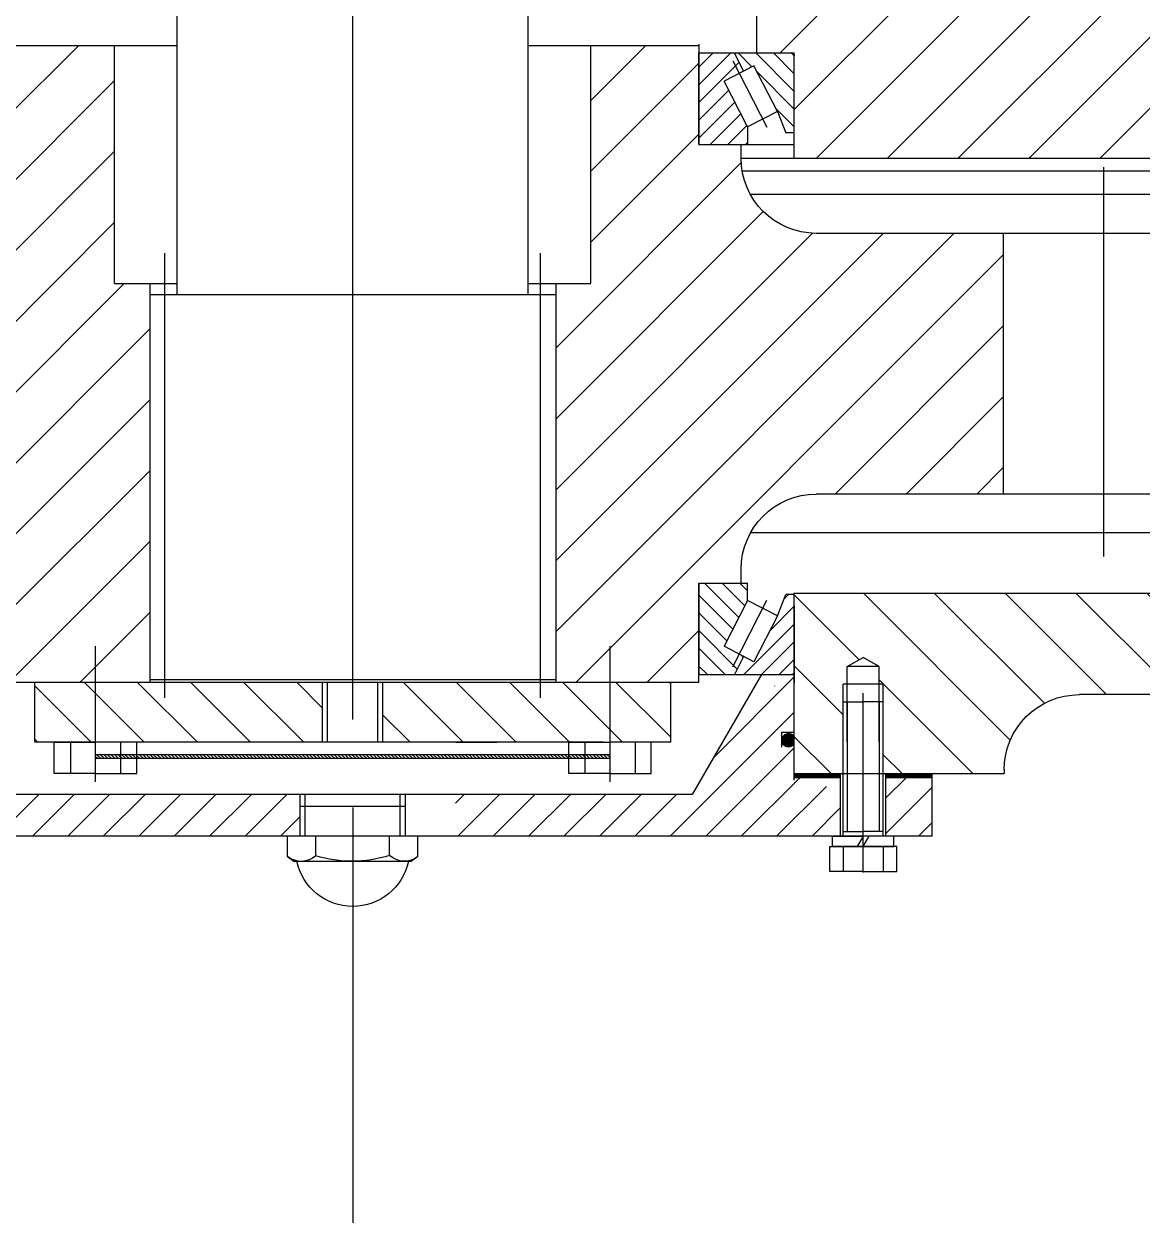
# Model space of a CAD drawing. Header units: millimetres. Extents: x 0 to 21000, y 0 to 14850.
# Drawn here: x 4794.6 to 5240.9, y 8903.9 to 9379.2 of the extents above; entities that cross this region are included whole.
import ezdxf

# ---------------------------------------------------------------- set-up
doc = ezdxf.new("R2010")
doc.units = ezdxf.units.MM
doc.header["$LTSCALE"] = 500
doc.linetypes.add('G', pattern=[2, 1.25, -0.25, 0.25, -0.25])
for name, color, linetype in [('01', 7, 'Continuous'), ('02', 1, 'Continuous'), ('05', 4, 'G')]:
    doc.layers.add(name, color=color, linetype=linetype)
pattern_1 = [(135, (-7977.256415393404, 11116.50903330596), (-14.14213562373095, -14.14213562373095), [])]

# ---------------------------------------------------------------- blocks, each defined once
blk = doc.blocks.new('FDSDSDFG')
at = {"layer": '02'}
h = blk.add_hatch(dxfattribs=at)
h.set_pattern_fill('_USER', color=256, scale=10, angle=135, style=0, pattern_type=0)
h.set_pattern_definition([(135, (-7977.256415393404, 11116.50903330596), (-7.071067811865476, -7.071067811865474), [])])
h.paths.add_polyline_path([(-3150.189921875713, 15263.45816760521), (-3153.389921875798, 15263.45816760521), (-3168.689921875713, 15263.45816760521), (-3168.689921875713, 15239.95816760521), (-3150.189921875713, 15239.95816760522)])
h.paths.add_polyline_path([(-3099.007530556351, 15263.45816760521), (-3132.189921875713, 15263.45816760521), (-3132.189921875713, 15239.95816760521), (-3113.68992187571, 15239.95816760522), (-3113.68992187571, 15227.97676185025), (-3108.689921875713, 15227.97676185025), (-3108.689921875713, 15221.97676185025), (-3113.68992187571, 15221.97676185025), (-3113.68992187571, 15198.9701676052), (-3100.609611518299, 15198.9701676052), (-3092.909554755977, 15212.30705713871)])
h.paths.add_polyline_path([(-3099.007530556351, 15263.45816760521), (-3092.909554755977, 15212.30705713871), (-3073.004763106968, 15246.78316758886), (-2958.477421875712, 15246.78316758886), (-2958.477421875712, 15251.45816760521), (-2958.477421875712, 15263.45816760521)])
h.paths.add_polyline_path([(-2833.940497453939, 15263.45816760521), (-2897.177576326038, 15263.45816760521), (-2896.305762394531, 15246.78316758886), (-2836.362888829197, 15246.78316758886)])
h.paths.add_polyline_path([(-2742.764921875711, 15263.45816760521), (-2745.964921875799, 15263.45816760521), (-2833.940497453936, 15263.45816760521), (-2836.362888829197, 15246.78316758886), (-2801.950080644448, 15246.78316758886), (-2774.345232233125, 15198.9701676052), (-2761.264921875711, 15198.9701676052), (-2761.264921875711, 15202.3181676052), (-2761.264921875711, 15221.97676185025), (-2766.264921875711, 15221.97676185025), (-2766.264921875711, 15226.80176184597), (-2765.695206119526, 15226.80176184597, -0.3982353469468645), (-2762.03350364717, 15227.35665212382), (-2761.264921875711, 15228.27626923113), (-2761.264921875711, 15239.95816760523), (-2751.501625744073, 15239.95816760523), (-2742.764921875711, 15250.41173629132)])
h.paths.add_polyline_path([(-2706.264921875711, 15263.45816760521), (-2724.764921875711, 15263.45816760521), (-2724.764921875711, 15239.95816760523), (-2706.264921875711, 15239.95816760523)])
h.paths.add_polyline_path([(-3025.164777732469, 15239.99175198283), (-3009.993778616641, 15239.99175198283), (-3009.993778616641, 15259.68405967514), (-3025.164777732469, 15259.68405967514)], flags=25)
h.paths.add_polyline_path([(-2770.089155990689, 15217.10596174157), (-2754.918156874861, 15217.10596174157), (-2754.918156874861, 15236.79826943388), (-2770.089155990689, 15236.79826943388)], flags=24)
h.paths.add_polyline_path([(-2724.292052913097, 15230.1141505112), (-2709.121053797273, 15230.1141505112), (-2709.121053797273, 15249.80645820351), (-2724.292052913097, 15249.80645820351)], flags=9)
at = {"layer": '02', "linetype": 'Continuous'}
h = blk.add_hatch(dxfattribs=at)
h.set_pattern_fill('_USER', color=1, scale=20, angle=44.99999999999999, style=0, pattern_type=0)
h.set_pattern_definition([(44.99999999999999, (-7977.256415393404, 11116.50903330596), (-14.14213562373095, 14.14213562373095), [])])
h.paths.add_polyline_path([(-3658.477421875712, 15146.63316760949, -0.4142135623731035), (-3638.477421875712, 15166.63316760949), (-3615.339921875711, 15166.63316760949), (-3615.339921875711, 15227.0785266625), (-3633.958915575033, 15238.45816760521), (-3635.977421875654, 15238.45816760521), (-3635.977421875654, 15209.38316757532), (-3635.977421875712, 15203.45816759314), (-3637.577421875711, 15203.45816759314), (-3637.577421875711, 15196.45816759314), (-3643.977421875712, 15192.76312587033), (-3650.377421875713, 15196.45816759314), (-3650.37742187571, 15203.45816759314), (-3651.977421875712, 15203.45816759314), (-3651.977421875712, 15236.45816759314), (-3651.977421875716, 15238.45816760521), (-3673.977421875712, 15238.45816760521), (-3686.585853259297, 15238.45816760521), (-3708.970022671059, 15176.95816759314), (-3708.970022671059, 15042.9581676052, -0.4142135623731047), (-3718.970022671059, 15032.9581676052), (-3723.970022671059, 15032.9581676052), (-3723.970022671059, 15014.14169736304), (-3658.477421875712, 14986.87013887144)])
h.paths.add_polyline_path([(-3723.970022671059, 15014.14169736304), (-3723.970022671059, 14983.4581676052), (-3701.162582380031, 14983.4581676052), (-3688.655183175379, 14983.4581676052), (-3688.655183175379, 14999.43636119938)])
h.paths.add_polyline_path([(-3247.460564495599, 15166.4581676052), (-3247.460564495599, 15238.45816760521), (-3365.977421875654, 15238.45816760521), (-3365.977421875654, 15209.38316757532), (-3365.977421875712, 15203.45816759314), (-3367.577421875711, 15203.45816759314), (-3367.577421875711, 15196.45816759314), (-3373.977421875712, 15192.76312587033), (-3380.377421875713, 15196.45816759314), (-3380.377421875713, 15203.45816759314), (-3381.977421875712, 15203.45816759314), (-3381.977421875712, 15236.45816759314), (-3381.977421875716, 15238.45816760521), (-3386.486290658868, 15238.45816760521), (-3402.614921875713, 15201.58225146279), (-3402.614921875713, 15166.4581676052)])
h.paths.add_polyline_path([(-3113.689921875713, 15166.4581676052), (-3113.689921875713, 15238.45816760521), (-3133.189921875655, 15238.45816760521), (-3133.189921875655, 15209.88316757532), (-3133.189921875713, 15202.78316758886), (-3134.789921875712, 15202.78316758886), (-3134.789921875712, 15195.78316758886), (-3141.189921875713, 15192.08812586605), (-3147.589921875711, 15195.78316758886), (-3147.589921875711, 15202.78316758886), (-3149.189921875713, 15202.78316758886), (-3149.189921875713, 15225.78316758886), (-3149.189921875732, 15238.45816760521), (-3247.460564495599, 15238.45816760521), (-3247.460564495599, 15166.4581676052)])
h.paths.add_polyline_path([(-2512.172514510163, 15166.4581676052), (-2476.982536349547, 15206.9581676052), (-2647.477421875712, 15206.9581676052, -0.414213562373094), (-2677.477421875712, 15236.9581676052), (-2677.477421875712, 15238.45816760521), (-2725.764921875652, 15238.45816760521), (-2725.764921875652, 15209.88316757532), (-2725.764921875711, 15202.78316758886), (-2727.364921875713, 15202.78316758886), (-2727.364921875713, 15195.78316758886), (-2733.764921875711, 15192.08812586605), (-2740.164921875712, 15195.78316758886), (-2740.164921875712, 15202.78316758886), (-2741.764921875711, 15202.78316758886), (-2741.764921875711, 15225.78316758886), (-2741.764921875729, 15238.45816760521), (-2752.755269948862, 15238.45816760521), (-2761.264921875711, 15228.27626923113), (-2761.264921875711, 15166.4581676052)])
h.paths.add_polyline_path([(-2394.977421875712, 15126.4581676052), (-2394.977421875708, 15060.44189656204), (-2354.977421875712, 15097.03373607941), (-2354.977421875712, 15126.9581676052, 0.4142135623730999), (-2434.977421875712, 15206.9581676052), (-2476.982536349547, 15206.9581676052), (-2512.172514510159, 15166.4581676052), (-2434.977421875712, 15166.4581676052, -0.4142135623730916)])
h.paths.add_polyline_path([(-2354.977421875712, 15062.9581676052), (-2354.977421875712, 15097.03373607941), (-2394.977421875708, 15060.44189656204), (-2394.977421875708, 14997.9581676052), (-2353.50242187571, 14997.9581676052), (-2353.502421875713, 14983.4581676052), (-2338.488118832458, 14983.4581676052), (-2301.977421875752, 15007.66241859152), (-2301.977421875752, 15032.9581676052), (-2305.577421875947, 15032.9581676052), (-2324.977421875712, 15032.9581676052, -0.4142135623730951)])
h.paths.add_polyline_path([(-2338.488118832458, 14983.4581676052), (-2301.977421875752, 14983.4581676052), (-2301.977421875752, 15007.66241859152)])
h.paths.add_polyline_path([(-3619.739769515567, 15216.34097312608), (-3604.568770399739, 15216.34097312608), (-3604.568770399739, 15236.03328081839), (-3619.739769515567, 15236.03328081839)], flags=9)
h.paths.add_polyline_path([(-3689.519457590904, 15095.22578242959), (-3674.348458475077, 15095.22578242959), (-3674.348458475077, 15114.9180901219), (-3689.519457590904, 15114.9180901219)], flags=24)
h.paths.add_polyline_path([(-2724.292052913097, 15230.1141505112), (-2709.121053797273, 15230.1141505112), (-2709.121053797273, 15249.80645820351), (-2724.292052913097, 15249.80645820351)], flags=9)
h.paths.add_polyline_path([(-2770.089155990689, 15217.10596174157), (-2754.918156874861, 15217.10596174157), (-2754.918156874861, 15236.79826943388), (-2770.089155990689, 15236.79826943388)], flags=9)
h.paths.add_polyline_path([(-2351.274706512013, 14970.58698063079), (-2336.103707396185, 14970.58698063079), (-2336.103707396185, 14990.2792883231), (-2351.274706512013, 14990.2792883231)], flags=9)
at = {"layer": '02'}
h = blk.add_hatch(dxfattribs=at)
h.set_pattern_fill('_USER', color=256, scale=0.1, angle=44.99999999999999, style=0, pattern_type=0)
h.set_pattern_definition([(44.99999999999999, (-7977.256415393404, 11115.33403330168), (-0.07071067811865474, 0.07071067811865477), [])])
h.paths.add_polyline_path([(-2742.764921875711, 15239.95816760523), (-2761.264921875707, 15239.95816760523), (-2761.264921875707, 15238.45816760521), (-2742.764921875711, 15238.45816760521)])
h.paths.add_polyline_path([(-2706.264921875711, 15239.95816760523), (-2724.764921875711, 15239.95816760523), (-2724.764921875711, 15238.45816760521), (-2706.264921875711, 15238.45816760521)])
at = {"layer": '02', "ltscale": 0.8}
h = blk.add_hatch(dxfattribs=at)
h.set_pattern_fill('_USER', color=256, angle=44.99999999999999, style=0, pattern_type=0)
h.set_pattern_definition([(44.99999999999999, (-29399.64767339718, 10570.53518903123), (-0.7071067811865474, 0.7071067811865477), [])])
h.paths.add_polyline_path([(-3030.153578005822, 15232.50431950331), (-3040.153578005953, 15232.50431950331), (-3040.153578005953, 15230.93609362715), (-3030.153578005822, 15230.93609362715)])
h.paths.add_polyline_path([(-3023.678578005802, 15232.50431950331), (-3030.153578005826, 15232.50431950331), (-3030.153578005818, 15230.93609362715), (-3023.678578005802, 15230.93609362715)])
h.paths.add_polyline_path([(-2937.477421875708, 15232.50431950331), (-3023.678578005798, 15232.50431950331), (-3023.678578005798, 15230.93609362715), (-2937.477421875712, 15230.93609362715)])
h.paths.add_polyline_path([(-2851.276265745622, 15232.50431950331), (-2937.477421875712, 15232.50431950331), (-2937.477421875708, 15230.93609362715), (-2851.276265745615, 15230.93609362715)])
h.paths.add_polyline_path([(-2844.801265745609, 15232.50431950331), (-2851.276265745619, 15232.50431950331), (-2851.276265745622, 15230.93609362715), (-2844.801265745606, 15230.93609362715)])
h.paths.add_polyline_path([(-2834.801265745467, 15232.50431950331), (-2844.801265745606, 15232.50431950331), (-2844.801265745598, 15230.93609362715), (-2834.801265745467, 15230.93609362715)])
at = {"layer": '02'}
h = blk.add_hatch(dxfattribs=at)
h.set_pattern_fill('_USER', color=256, scale=0.1, angle=44.99999999999999, style=0, pattern_type=0)
h.set_pattern_definition([(44.99999999999999, (-7977.256415393404, 11116.50903330596), (-0.07071067811865474, 0.07071067811865477), [])])
h.paths.add_polyline_path([(-2761.264921875711, 15226.53669586877, 3.592885455690662), (-2761.264921875711, 15223.75341760307)])
h = blk.add_hatch(dxfattribs=at)
h.set_pattern_fill('_USER', color=256, scale=15, angle=44.99999999999999, style=0, pattern_type=0)
h.set_pattern_definition([(44.99999999999999, (-7977.256415393404, 11116.50903330596), (-10.60660171779821, 10.60660171779822), [])])
h.paths.add_polyline_path([(-3064.382922682478, 15201.9581676052), (-3040.153578005953, 15201.9581676052), (-3040.153578005953, 15225.9581676052), (-3056.628578006104, 15225.9581676052), (-3064.382922682478, 15225.9581676052)])
h.paths.add_polyline_path([(-2949.477421875712, 15201.9581676052), (-2949.477421875712, 15225.9581676052), (-3040.153578005953, 15225.9581676052), (-3040.153578005953, 15201.9581676052)])
h.paths.add_polyline_path([(-2834.801265745471, 15225.9581676052), (-2851.276265745622, 15225.9581676052), (-2895.216975282598, 15225.9581676052), (-2893.962190614795, 15201.9581676052), (-2834.801265745471, 15201.9581676052)])
h.paths.add_polyline_path([(-2893.962190614795, 15201.9581676052), (-2895.216975282598, 15225.9581676052), (-2896.385360957389, 15225.9581676052), (-2925.477421875712, 15225.9581676052), (-2925.477421875712, 15201.9581676052)])
h.paths.add_polyline_path([(-2810.571921068946, 15201.9581676052), (-2810.571921068946, 15225.9581676052), (-2834.801265745471, 15225.9581676052), (-2834.801265745471, 15201.9581676052)])
h = blk.add_hatch(dxfattribs=at)
h.set_pattern_fill('_USER', color=256, scale=20, angle=135, style=0, pattern_type=0)
h.set_pattern_definition(pattern_1)
h.paths.add_polyline_path([(-3277.239407773628, 15126.95816760521), (-3363.977421875712, 15126.95816760521, -0.4142135623728647), (-3378.977421875712, 15141.9581676052), (-3422.477421875712, 15141.9581676052), (-3422.477421875712, 15007.9581676052), (-3378.977421875716, 15007.9581676052, -0.4142135623733092), (-3363.977421875716, 15022.95816760521), (-3277.239407773628, 15022.95816760521)])
h.paths.add_polyline_path([(-3018.477421875712, 15201.9581676052), (-3075.589921875708, 15201.9581676052), (-3075.589921875708, 15162.4581676052), (-3092.477421875712, 15162.4581676052), (-3092.477421875712, 15156.9581676052, -0.4142135623730673), (-3122.477421875712, 15126.95816760521), (-3197.239407773628, 15126.95816760521), (-3197.239407773628, 15022.95816760521), (-3122.477421875712, 15022.95816760521, -0.4142135623730898), (-3092.477421875712, 14992.95816760521), (-3092.477421875712, 14987.4581676052), (-3075.589921875711, 14987.4581676052), (-3075.589921875711, 14983.9701676052), (-3075.589921875708, 14947.9581676052), (-3032.477421875712, 14947.9581676052), (-3032.477421875712, 15042.9581676052), (-3018.477421875712, 15042.9581676052)])
h.paths.add_polyline_path([(-2677.715435977796, 15126.9581676052), (-2752.477421875712, 15126.9581676052, -0.414213562373094), (-2782.477421875712, 15156.9581676052), (-2782.477421875712, 15162.4581676052), (-2799.364921875709, 15162.4581676052), (-2799.364921875709, 15198.9701676052), (-2799.364921875709, 15201.9581676052), (-2856.477421875712, 15201.9581676052), (-2856.477421875712, 15042.9581676052), (-2842.477421875712, 15042.9581676052), (-2842.477421875712, 14947.9581676052), (-2799.364921875709, 14947.9581676052), (-2799.364921875709, 14987.4581676052), (-2782.477421875712, 14987.4581676052), (-2782.477421875712, 14992.9581676052, -0.4142135623730941), (-2752.477421875712, 15022.9581676052), (-2677.715435977796, 15022.9581676052)])
h.paths.add_polyline_path([(-2448.708678191648, 15142.4581676052), (-2495.985757525148, 15142.4581676052, -0.4240125356311736), (-2510.977421875712, 15126.9581676052), (-2597.715435977796, 15126.9581676052), (-2597.715435977796, 15022.9581676052), (-2510.977421875708, 15022.9581676052, -0.424012535631208), (-2495.985757525144, 15007.4581676052), (-2452.896050352079, 15007.4581676052), (-2448.708678191648, 15011.28875885755)])
h.paths.add_polyline_path([(-2565.618779533452, 15055.03234881888), (-2565.618779533452, 15094.88398639152), (-2529.618779533452, 15094.88398639152), (-2529.618779533452, 15055.03234881888)], flags=24)
h.paths.add_polyline_path([(-2573.153087201179, 15095.34050284774), (-2557.982088085351, 15095.34050284774), (-2557.982088085351, 15115.03281054004), (-2573.153087201179, 15115.03281054004)], flags=24)
at = {"layer": '02', "ltscale": 0.8}
h = blk.add_hatch(dxfattribs=at)
h.set_pattern_fill('_USER', color=256, scale=5, angle=44.99999999999999, style=0, pattern_type=0)
h.set_pattern_definition([(225, (-6953.286614734627, 20225.54924687293), (3.535533905932737, -3.535533905932738), [])])
h.paths.add_polyline_path([(-2799.364921875709, 15162.4581676052), (-2779.885739840254, 15162.4581676052), (-2779.885739840254, 15169.43541535151), (-2789.269169277995, 15187.69250437052), (-2781.473142256764, 15191.69935723585), (-2785.068527973752, 15198.9701676052), (-2799.364921875705, 15198.9701676052)])
h = blk.add_hatch(dxfattribs=at)
h.set_pattern_fill('_USER', color=256, scale=5, angle=135, style=0, pattern_type=0)
h.set_pattern_definition([(314.9999999999999, (-6953.286614734627, 20225.54924687293), (3.535533905932738, 3.535533905932737), [])])
h.paths.add_polyline_path([(-2767.966480761355, 15175.5614481709), (-2764.677316699126, 15167.0021676052), (-2761.264921875711, 15167.0021676052), (-2761.264921875707, 15197.8181676052, 0.4142135623730951), (-2762.416921875709, 15198.9701676052), (-2785.068527973752, 15198.9701676052), (-2781.473142256764, 15191.69935723585), (-2777.349910199096, 15193.81853718991)])
at = {"layer": '02'}
h = blk.add_hatch(dxfattribs=at)
h.set_pattern_fill('_USER', color=256, scale=20, angle=135, style=0, pattern_type=0)
h.set_pattern_definition(pattern_1)
h.paths.add_polyline_path([(-2300.477421875887, 14982.9581676052), (-2337.985236254488, 14982.9581676052), (-2337.985236254488, 14976.9581676052), (-2341.985236254481, 14976.9581676052, -0.04371584273154108), (-2342.481089760317, 14976.9581676052), (-2345.985236254488, 14976.9581676052), (-2345.985236254488, 14982.9581676052), (-2353.50242187571, 14982.9581676052), (-2353.50242187571, 14992.9581676052), (-2761.264921875711, 14992.9581676052), (-2761.264921875711, 14950.9461676052), (-2776.264921875711, 14950.9461676052), (-2776.264921875711, 14917.9581676052), (-2342.376195399513, 14917.9581676052), (-2300.477421875887, 14940.8431093548)])
h.paths.add_polyline_path([(-2247.477421875712, 14969.79149640124), (-2280.477421875617, 14951.76702899508), (-2280.477421875617, 14923.9581676052), (-2266.852421875712, 14923.9581676052), (-2266.852421875712, 14908.9581676052), (-2247.477421875712, 14908.9581676052)])
h.paths.add_polyline_path([(-2247.477421875712, 14969.79149640124), (-2247.477421875712, 14982.9581676052), (-2280.477421875621, 14982.9581676052), (-2280.477421875617, 14951.76702899508)])
h.paths.add_polyline_path([(-3098.689921875713, 14950.9461676052), (-3113.689921875713, 14950.9461676052), (-3113.689921875717, 14992.9581676052), (-3402.614921875713, 14992.9581676052), (-3402.614921875713, 14933.28316760092), (-3422.369021467115, 14933.28316760092), (-3422.369021467115, 14917.9581676052), (-3098.689921875713, 14917.9581676052)])
h.paths.add_polyline_path([(-2565.392509609272, 14893.43276023485), (-2565.392509609272, 14940.07159780748), (-2529.392509609272, 14940.07159780748), (-2529.392509609272, 14893.43276023485)], flags=9)
h.paths.add_polyline_path([(-2716.75548387635, 14907.0837676052), (-2716.75548387635, 14937.7485676052), (-2680.75548387635, 14937.7485676052), (-2680.75548387635, 14907.0837676052)], flags=9)
h.paths.add_polyline_path([(-2499.886293614829, 14961.86260553938), (-2484.715294499001, 14961.86260553938), (-2484.715294499001, 14981.55491323168), (-2499.886293614829, 14981.55491323168)], flags=24)
h.paths.add_polyline_path([(-2351.274706512013, 14970.58698063079), (-2336.103707396185, 14970.58698063079), (-2336.103707396185, 14990.2792883231), (-2351.274706512013, 14990.2792883231)], flags=24)
at = {"layer": '02', "ltscale": 0.8}
h = blk.add_hatch(dxfattribs=at)
h.set_pattern_fill('_USER', color=256, scale=5, angle=44.99999999999999, style=0, pattern_type=0)
h.set_pattern_definition([(135, (-6953.286614734629, 9924.367088337478), (3.535533905932738, 3.535533905932737), [])])
h.paths.add_polyline_path([(-2799.364921875709, 14987.4581676052), (-2779.885739840254, 14987.4581676052), (-2779.885739840254, 14980.48091985889), (-2789.269169277995, 14962.22383083988), (-2781.473142256764, 14958.21697797455), (-2785.068527973752, 14950.9461676052), (-2799.364921875705, 14950.9461676052)])
h = blk.add_hatch(dxfattribs=at)
h.set_pattern_fill('_USER', color=256, scale=5, angle=135, style=0, pattern_type=0)
h.set_pattern_definition([(44.99999999999999, (-6953.286614734629, 9924.367088337478), (3.535533905932737, -3.535533905932738), [])])
h.paths.add_polyline_path([(-2767.966480761355, 14974.3548870395), (-2764.677316699126, 14982.9141676052), (-2761.264921875711, 14982.9141676052), (-2761.264921875707, 14952.0981676052, -0.4142135623730951), (-2762.416921875709, 14950.9461676052), (-2785.068527973752, 14950.9461676052), (-2781.473142256764, 14958.21697797455), (-2777.349910199096, 14956.0977980205)])
at = {"layer": '01', "ltscale": 0.8}
for p, q in [((-2733.764921875711, 15277.55816760528), (-2747.139921875747, 15277.55816760528)), ((-2747.139921875747, 15277.55816760528), (-2747.139921875747, 15267.55816760511)), ((-2741.764921875769, 15267.55816760511), (-2741.764921875769, 15277.55816760528)), ((-2733.764921875711, 15277.55816760528), (-2720.389921875681, 15277.55816760528)), ((-2725.764921875656, 15267.55816760511), (-2725.764921875656, 15277.55816760528)), ((-2720.389921875681, 15277.55816760528), (-2720.389921875681, 15267.55816760511)), ((-2747.139921875747, 15267.55816760511), (-2733.764921875711, 15267.55816760511)), ((-2733.764921875711, 15267.55816760511), (-2745.964921875799, 15267.55816760511)), ((-2745.964921875799, 15267.55816760511), (-2745.964921875799, 15263.45816760521)), ((-2733.764921875711, 15263.45816760521), (-2736.132057979237, 15267.55816760511)), ((-2733.764921875711, 15267.55816760511), (-2731.397785772187, 15263.45816760521)), ((-2720.389921875681, 15267.55816760511), (-2733.764921875711, 15267.55816760511)), ((-2733.764921875711, 15267.55816760511), (-2721.564921875626, 15267.55816760511)), ((-2721.564921875626, 15267.55816760511), (-2721.564921875626, 15263.45816760521)), ((-2706.264921875711, 15263.45816760521), (-3168.689921875713, 15263.45816760521)), ((-2745.964921875799, 15263.45816760521), (-2733.764921875711, 15263.45816760521)), ((-2742.764921875711, 15263.45816760521), (-2742.764921875711, 15238.45816760521)), ((-2741.764921875769, 15263.45816760521), (-2741.764921875769, 15209.88316757532)), ((-2741.764921875769, 15261.55816760516), (-2733.764921875711, 15261.55816760516)), ((-2721.564921875626, 15263.45816760521), (-2733.764921875711, 15263.45816760521)), ((-2725.764921875656, 15261.55816760516), (-2733.764921875711, 15261.55816760516)), ((-2725.764921875652, 15263.45816760521), (-2725.764921875652, 15209.88316757532)), ((-2724.764921875711, 15263.45816760521), (-2724.764921875711, 15238.45816760521)), ((-2706.264921875711, 15263.45816760521), (-2706.264921875711, 15238.45816760521)), ((-2801.950080644452, 15246.78316758886), (-3073.004763106968, 15246.78316758886)), ((-2774.345232233125, 15198.9701676052), (-2801.950080644448, 15246.78316758886)), ((-3056.628578006104, 15238.45816760546), (-3056.628578006104, 15225.9581676052)), ((-3040.153578005953, 15238.45816760546), (-3056.628578006104, 15238.45816760546)), ((-3050.153578006084, 15225.9581676052), (-3050.153578006084, 15238.45816760546)), ((-3040.153578005953, 15238.45816760546), (-3023.678578005802, 15238.45816760546)), ((-3030.153578005822, 15225.9581676052), (-3030.153578005822, 15238.45816760546)), ((-3023.678578005802, 15238.45816760546), (-3023.678578005802, 15225.9581676052)), ((-2834.801265745471, 15238.45816760546), (-2851.276265745622, 15238.45816760546)), ((-2851.276265745622, 15238.45816760546), (-2851.276265745622, 15225.9581676052)), ((-2844.801265745602, 15225.9581676052), (-2844.801265745602, 15238.45816760546)), ((-2834.801265745471, 15238.45816760546), (-2818.32626574532, 15238.45816760546)), ((-2824.80126574534, 15225.9581676052), (-2824.80126574534, 15238.45816760546)), ((-2818.32626574532, 15238.45816760546), (-2818.32626574532, 15225.9581676052)), ((-2834.801265745471, 15232.50431950331), (-3040.153578005949, 15232.50431950331)), ((-2677.477421875712, 15235.78316758885), (-2677.477421875712, 15235.78316760093)), ((-2834.801265745471, 15230.93609362715), (-3040.153578005949, 15230.93609362715)), ((-2766.264921875711, 15227.97676185025), (-2766.264921875711, 15221.97676185025)), ((-2837.477421875712, 15225.9581676052), (-3064.382922682475, 15225.9581676052)), ((-3064.382922682478, 15225.9581676052), (-3064.382922682478, 15201.9581676052)), ((-3056.628578006104, 15225.9581676052), (-3040.153578005953, 15225.9581676052)), ((-3023.678578005802, 15225.9581676052), (-3040.153578005953, 15225.9581676052)), ((-2896.385360957389, 15225.9581676052), (-2879.910360957238, 15225.9581676052)), ((-2863.435360957086, 15225.9581676052), (-2879.910360957238, 15225.9581676052)), ((-2851.276265745622, 15225.9581676052), (-2834.801265745471, 15225.9581676052)), ((-2810.571921068942, 15225.9581676052), (-2834.801265745471, 15225.9581676052)), ((-2810.571921068946, 15225.9581676052), (-2810.571921068946, 15201.9581676052)), ((-2761.264921875711, 15226.80176184597), (-2766.264921875711, 15226.80176184597)), ((-2740.164921875712, 15225.78316758886), (-2740.164921875712, 15195.78316758886)), ((-2727.364921875713, 15225.78316758886), (-2727.364921875713, 15195.78316758886)), ((-2766.264921875711, 15221.97676185025), (-2761.264921875711, 15221.97676185025)), ((-2741.764921875769, 15209.88316757532), (-2733.764921875711, 15209.88316757532)), ((-2725.764921875652, 15209.88316757532), (-2733.764921875711, 15209.88316757532)), ((-2434.577421875711, 15206.9581676052), (-2647.477421875712, 15206.9581676052)), ((-3075.589921875711, 15201.9581676052), (-2799.364921875713, 15201.9581676052)), ((-3018.477421875712, 15042.9581676052), (-3018.477421875712, 15201.9581676052)), ((-3018.477421875712, 15200.9581676052), (-2856.477421875712, 15200.9581676052)), ((-2856.477421875712, 15042.9581676052), (-2856.477421875712, 15201.9581676052)), ((-2799.364921875709, 15162.4581676052), (-2799.364921875709, 15198.9701676052)), ((-2799.364921875709, 15198.9701676052), (-2761.264921875711, 15198.9701676052)), ((-2725.764921875711, 15202.78316758886), (-2741.764921875711, 15202.78316758886)), ((-2740.164921875712, 15195.78316758886), (-2733.764921875711, 15192.08812586605)), ((-2727.364921875713, 15195.78316758886), (-2740.164921875712, 15195.78316758886)), ((-2727.364921875713, 15195.78316758886), (-2733.764921875711, 15192.08812586605)), ((-2777.349910199096, 15193.81853718991), (-2789.269169277995, 15187.69250437052)), ((-2767.966480761352, 15175.5614481709), (-2777.349910199096, 15193.81853718991)), ((-2779.885739840254, 15169.43541535151), (-2789.269169277995, 15187.69250437052)), ((-2767.966480761352, 15175.5614481709), (-2779.885739840254, 15169.43541535151)), ((-2767.966480761352, 15175.5614481709), (-2764.677316699126, 15167.0021676052)), ((-2779.885739840254, 15169.43541535151), (-2779.885739840254, 15162.4581676052)), ((-2761.2649218757, 15167.0021676052), (-2764.677316699126, 15167.0021676052)), ((-2761.264921875711, 15166.4581676052), (-2434.977421875712, 15166.4581676052)), ((-2799.364921875709, 15162.4581676052), (-2779.885739840254, 15162.4581676052)), ((-2782.477421875712, 15162.4581676052), (-2782.477421875712, 15156.9581676052)), ((-2430.16367819165, 15142.4581676052), (-2778.458183989245, 15142.4581676052)), ((-2856.477421875712, 15047.4581676052), (-3018.477421875712, 15047.4581676052)), ((-3007.477421875712, 15047.4581676052), (-3007.477421875712, 14926.4581676052)), ((-2867.477421875712, 15047.4581676052), (-2867.477421875712, 14926.4581676052)), ((-3032.477421875712, 15042.9581676052), (-3007.477421875712, 15042.9581676052)), ((-3032.477421875712, 15042.9581676052), (-3032.477421875712, 14947.9581676052)), ((-2867.477421875712, 15042.9581676052), (-2842.477421875712, 15042.9581676052)), ((-2842.477421875712, 15042.9581676052), (-2842.477421875712, 14947.9581676052)), ((-2430.16367819165, 15007.4581676052), (-2778.458183989245, 15007.4581676052)), ((-2782.057820791211, 14997.9581676052), (-2353.50242187571, 14997.9581676052)), ((-2782.477421875712, 14992.9581676052), (-2353.50242187571, 14992.9581676052)), ((-2782.477421875712, 14992.9581676052), (-2782.477421875712, 14987.4581676052)), ((-2782.477421875712, 14992.9581676052), (-2374.977421875712, 14992.9581676052)), ((-2799.364921875709, 14987.4581676052), (-2799.364921875709, 14950.9461676052)), ((-2799.364921875709, 14987.4581676052), (-2761.264921875707, 14987.4581676052)), ((-2779.885739840254, 14980.4809198589), (-2779.885739840254, 14987.4581676052)), ((-2779.885739840254, 14980.4809198589), (-2789.269169277995, 14962.22383083988)), ((-2767.966480761352, 14974.3548870395), (-2779.885739840254, 14980.4809198589)), ((-2767.966480761352, 14974.3548870395), (-2764.677316699126, 14982.9141676052)), ((-2761.2649218757, 14982.9141676052), (-2764.677316699126, 14982.9141676052)), ((-2767.966480761352, 14974.3548870395), (-2777.349910199096, 14956.09779802049)), ((-2777.349910199096, 14956.09779802049), (-2789.269169277995, 14962.22383083988)), ((-3075.589921875708, 14947.9581676052), (-3007.477421875712, 14947.9581676052)), ((-2867.477421875712, 14947.9581676052), (-2799.364921875709, 14947.9581676052)), ((-2799.364921875709, 14950.9461676052), (-2761.264921875711, 14950.9461676052)), ((-2776.264921875711, 14950.9461676052), (-2776.264921875711, 14917.9581676052))]:
    blk.add_line(p, q, dxfattribs=at)
at = {"layer": '01', "color": 7, "linetype": 'Continuous'}
for p, q in [((-2963.477421875712, 15271.52259494093), (-2960.936926357695, 15273.45816760521)), ((-2963.477421875712, 15271.52259494093), (-2963.477421875712, 15263.45816760521)), ((-2960.936926357695, 15273.45816760521), (-2914.017917393729, 15273.45816760521)), ((-2952.21229619818, 15271.22663001397), (-2952.21229619818, 15263.45816760521)), ((-2922.742547553244, 15271.07877701896), (-2922.742547553244, 15263.45816760521)), ((-2911.477421875712, 15271.52259494093), (-2914.017917393729, 15273.45816760521)), ((-2911.477421875712, 15271.52259494093), (-2911.477421875712, 15263.45816760521)), ((-2958.477421875712, 15263.45816760521), (-2958.477421875712, 15251.45816760521)), ((-2916.477421875712, 15263.45816760521), (-2916.477421875712, 15251.45816760521)), ((-2958.477421875712, 15251.45816760521), (-2916.477421875712, 15251.45816760521)), ((-2956.477421875712, 15251.45816760521), (-2956.477421875712, 15246.78316758886)), ((-2918.477421875712, 15251.45816760521), (-2918.477421875712, 15246.78316758886)), ((-2947.477421875712, 15225.9581676052), (-2947.477421875712, 15201.9581676052)), ((-2927.477421875712, 15225.9581676052), (-2927.477421875712, 15201.9581676052))]:
    blk.add_line(p, q, dxfattribs=at)
at = {"layer": '01', "color": 7, "linetype": 'Continuous', "ltscale": 0.8}
for p, q in [((-2761.264921875711, 15241.1331676095), (-2761.264921875711, 15166.4581676052)), ((-2761.264921875711, 15238.45816760521), (-2677.477421875712, 15238.45816760521)), ((-2677.477421875712, 15236.9581676052), (-2677.477421875712, 15238.45816760521)), ((-2799.364921875713, 15201.9581676052), (-2799.364921875713, 15166.9581676052)), ((-2799.364921875709, 15201.9581676052), (-2799.364921875709, 15162.4581676052)), ((-2781.473142256764, 15191.69935723585), (-2785.068527973752, 15198.9701676052)), ((-2761.264921875711, 15171.5021676052), (-2761.264921875711, 15202.3181676052)), ((-2510.977421875712, 15126.9581676052), (-2752.477421875712, 15126.9581676052)), ((-2677.715435977796, 15126.9581676052), (-2677.715435977796, 15022.9581676052)), ((-2510.977421875708, 15022.9581676052), (-2752.477421875712, 15022.9581676052)), ((-2761.264921875711, 14992.9581676052), (-2761.264921875711, 14950.9461676052)), ((-2799.364921875709, 14947.4581676052), (-2799.364921875709, 14987.4581676052)), ((-2781.473142256764, 14958.21697797455), (-2785.068527973752, 14950.9461676052))]:
    blk.add_line(p, q, dxfattribs=at)
at = {"layer": '01', "color": 7, "linetype": 'Continuous'}
for centre, radius, start, end in [((-2937.477421875713, 15268.67556416857), 22.78260343664552, 12.11786811876185, 167.8821318812381), ((-2958.016656195146, 15264.83560598769), 8.633410860074395, 47.75411419315873, 129.2359520282866), ((-2937.70788703541, 15225.21687159546), 48.24184651202797, 71.92781830105228, 107.4972679711297), ((-2916.861767218147, 15265.00035164663), 8.457590221609083, 50.45910703213465, 134.0531816300491)]:
    blk.add_arc(centre, radius, start, end, dxfattribs=at)
at = {"layer": '01', "ltscale": 0.8}
for centre, radius, start, end in [((-2647.477421875713, 15236.9581676052), 30, 180, 270), ((-2763.571255928103, 15225.14505673592), 2.693665947610498, 31.10672952727248, 328.8932704727275), ((-2762.41692187571, 15197.8181676052), 1.152, 0, 89.99999999999999), ((-2762.41692187571, 14952.0981676052), 1.152, 270, 0)]:
    blk.add_arc(centre, radius, start, end, dxfattribs=at)
at = {"layer": '01', "color": 7, "linetype": 'Continuous', "ltscale": 0.8}
for centre, start, end in [((-2752.477421875713, 15156.9581676052), 180, 270), ((-2752.477421875713, 14992.9581676052), 89.99999999999999, 180)]:
    blk.add_arc(centre, 30, start, end, dxfattribs=at)
at = {"layer": '02'}
for p, q in [((-2956.477421875712, 15263.45816760521), (-2956.477421875712, 15246.78316758886)), ((-2918.477421875712, 15263.45816760521), (-2918.477421875712, 15246.78316758886)), ((-2958.477421875712, 15251.45816760521), (-2958.477421875712, 15246.78316758886)), ((-2916.477421875712, 15251.45816760521), (-2916.477421875712, 15246.78316758886)), ((-2761.264921875711, 15239.95816760523), (-2742.764921875711, 15239.95816760523)), ((-2724.764921875711, 15239.95816760523), (-2706.264921875711, 15239.95816760523)), ((-2949.477421875712, 15225.9581676052), (-2949.477421875712, 15201.9581676052)), ((-2925.477421875712, 15225.9581676052), (-2925.477421875712, 15201.9581676052))]:
    blk.add_line(p, q, dxfattribs=at)
at = {"layer": '02', "ltscale": 0.8}
for p, q in [((-2740.164921875759, 15209.88316757532), (-2740.164921875759, 15261.55816760516)), ((-2727.364921875665, 15209.88316757532), (-2727.364921875665, 15261.55816760516)), ((-2741.764921875711, 15225.78316758886), (-2741.764921875711, 15202.78316758886)), ((-2725.764921875711, 15225.78316758886), (-2725.764921875711, 15202.78316758886))]:
    blk.add_line(p, q, dxfattribs=at)
at = {"layer": '05', "ltscale": 0.8}
for p, q in [((-2733.764921875711, 15277.9481594353), (-2733.764921875711, 15206.33428922567)), ((-2733.764921875711, 15269.65484662133), (-2733.764921875711, 15261.36248858899))]:
    blk.add_line(p, q, dxfattribs=at)
at = {"layer": '05', "color": 4, "linetype": 'G', "ltscale": 0.8}
for p, q in [((-2733.764921875711, 15273.5657821309), (-2733.764921875711, 15219.65036330765)), ((-2733.764921875711, 15272.04702846111), (-2733.764921875711, 15211.29725849833)), ((-2733.764921875711, 15267.6369582796), (-2733.764921875711, 15214.16798214528)), ((-3040.153578005953, 15241.69939389251), (-3040.153578005953, 15187.67268428838)), ((-2834.801265745471, 15241.69939389251), (-2834.801265745471, 15187.67268428838)), ((-2937.477421875712, 15216.91085393598), (-2937.477421875712, 14701.86451758146)), ((-3012.477421875712, 15208.26125852884), (-3012.477421875712, 15030.87110364226)), ((-2862.477421875712, 15208.26125852884), (-2862.477421875712, 15030.87110364226)), ((-2769.184921875712, 15203.4701676052), (-2769.184921875712, 15203.5421676052)), ((-2769.184921875709, 15198.9701676052), (-2769.184921875709, 15199.0421676052)), ((-2785.818457073212, 15195.81364110783), (-2772.213020569721, 15169.34190526384)), ((-2637.715435977796, 15151.84428569338), (-2637.715435977796, 14996.55022705202)), ((-2785.818457073212, 14954.10269410257), (-2772.213020569721, 14980.57442994657)), ((-2937.477421875712, 14970.17509640425), (-2937.477421875712, 14466.0523872742)), ((-2769.184921875709, 14950.9461676052), (-2769.184921875709, 14950.8741676052))]:
    blk.add_line(p, q, dxfattribs=at)

msp = doc.modelspace()

# ---------------------------------------------------------------- linework, layer by layer
at = {"layer": '05'}
msp.add_line((4925.807834675381, 9066.593443010279), (4925.807834675385, 6204.857664747252), dxfattribs=at)

# ---------------------------------------------------------------- block references
at = {"layer": '01', "xscale": -1, "rotation": 180}
msp.add_blockref('FDSDSDFG', (7863.285256551093, 24318.54531751942), dxfattribs=at)

doc.saveas('drawing.dxf')
